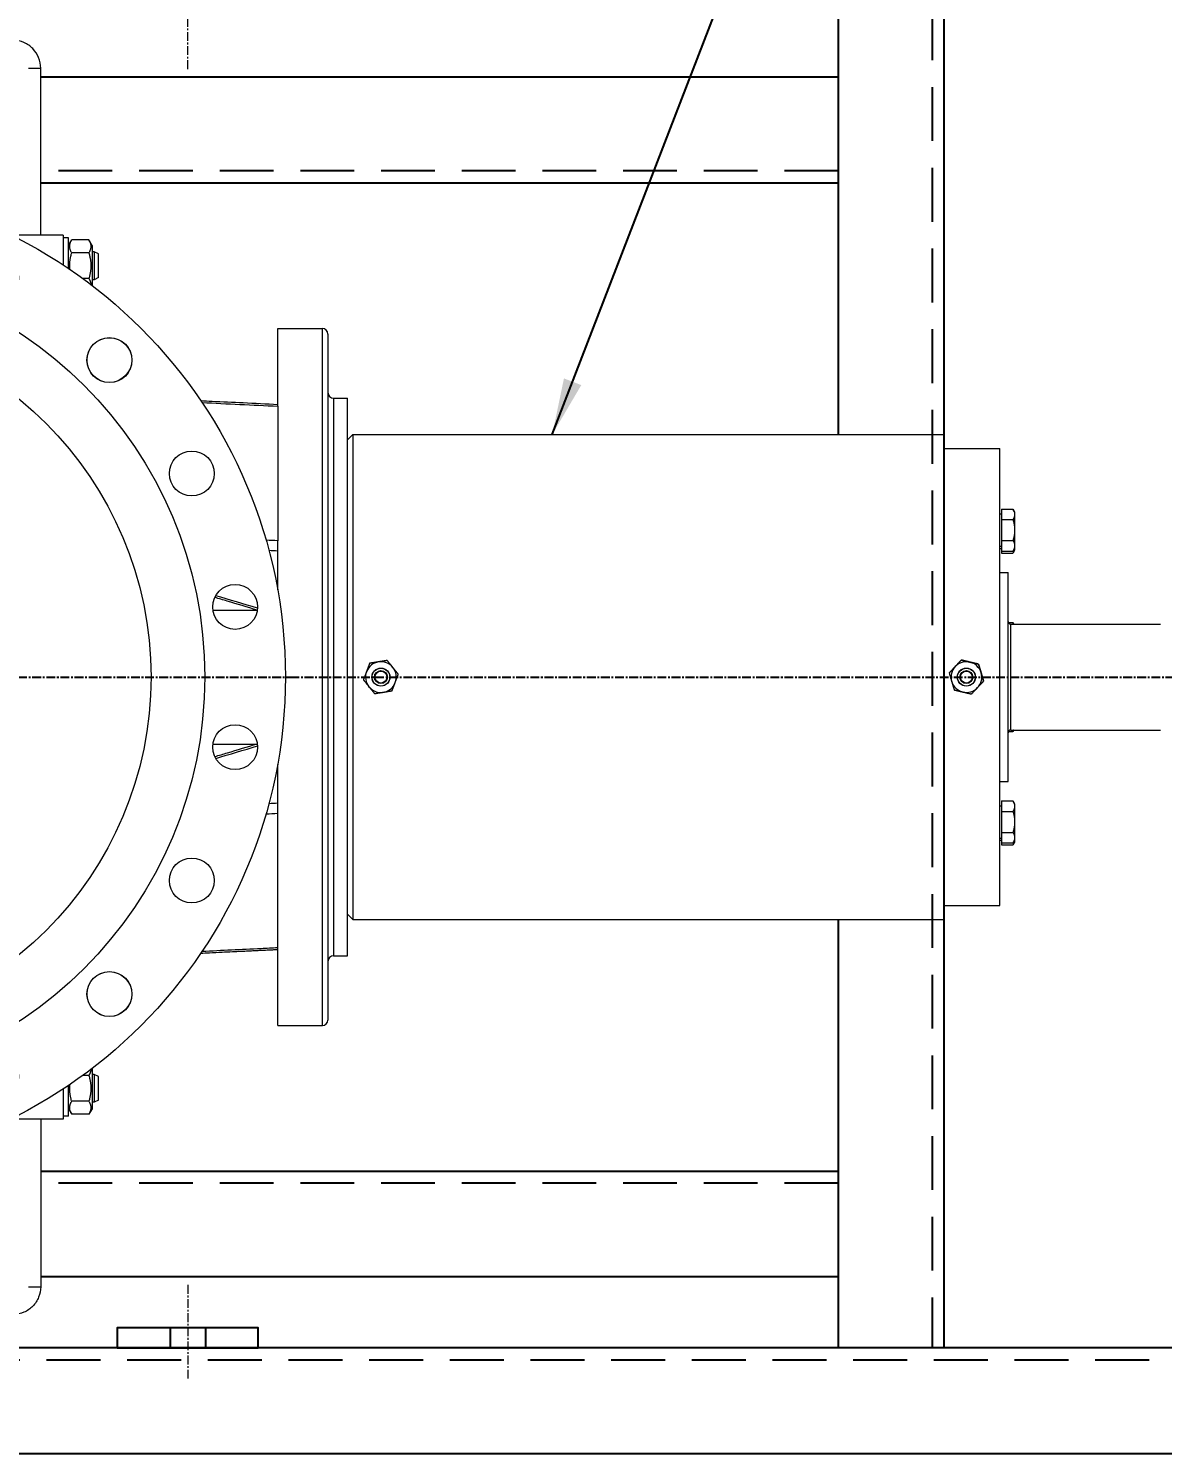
# Model space of a CAD drawing. Header units: millimetres. Extents: x -2122 to 22797, y 3569 to 89276.
# Drawn here: x -441 to 363, y 78316 to 79326 of the extents above; entities that cross this region are included whole.
import ezdxf

# ---------------------------------------------------------------- set-up
doc = ezdxf.new("R2010")
doc.units = ezdxf.units.MM
doc.header["$LTSCALE"] = 20
doc.linetypes.add('CENTER', pattern=[2, 1.25, -0.25, 0.25, -0.25])
doc.linetypes.add('HIDDEN', pattern=[9.525, 6.35, -3.175])
doc.layers.add('IA-DIBUJO', color=3, linetype='Continuous', lineweight=30)
for name, color, linetype in [('IA-DIM', 7, 'Continuous'), ('IA-EJES', 4, 'CENTER'), ('IA-ESTRUCTURAS', 2, 'Continuous'), ('IA-SEGM', 1, 'HIDDEN'), ('IA-TEXT', 2, 'Continuous')]:
    doc.layers.add(name, color=color, linetype=linetype)
doc.styles.add('ING-AMB', font='romans.shx', dxfattribs={"width": 0.75, "oblique": 15})
doc.dimstyles.new('ING-AMB 16', dxfattribs={"dimscale": 16, "dimtxt": 3, "dimasz": 2.5, "dimexe": 1, "dimexo": 1, "dimgap": 1, "dimtad": 1, "dimdec": 0, "dimzin": 0, "dimdsep": 46, "dimtxsty": 'ING-AMB', "dimcen": 0.1, "dimclrd": 7, "dimclre": 7, "dimclrt": 2, "dimadec": 0, "dimazin": 0, "dimtfac": 1, "dimtdec": 0, "dimtmove": 0, "dimatfit": 0, "dimfxl": 1.25, "dimtfill": 1, "dimtolj": 1, "dimtzin": 0, "dimarcsym": 1})
doc.dimstyles.new('ING-AMB 20', dxfattribs={"dimscale": 20, "dimtxt": 3, "dimasz": 2.5, "dimexe": 1, "dimexo": 1, "dimgap": 1, "dimtad": 1, "dimdec": 0, "dimzin": 0, "dimdsep": 46, "dimtxsty": 'ING-AMB', "dimcen": 0.1, "dimclrd": 7, "dimclre": 7, "dimclrt": 2, "dimadec": 0, "dimazin": 0, "dimtfac": 1, "dimtdec": 0, "dimtmove": 0, "dimatfit": 0, "dimfxl": 1.25, "dimtolj": 1, "dimtzin": 0, "dimarcsym": 1})

# ---------------------------------------------------------------- blocks, each defined once
blk = doc.blocks.new('*U3')
at = {"layer": 'IA-EJES', "color": 0, "ltscale": 0.25, "transparency": 16777216}
for p, q in [((0, 69.85), (0, 352.75)), ((-352.75, 0), (-69.85, 0)), ((69.85, 0), (352.75, 0)), ((0, -352.75), (0, -69.85))]:
    blk.add_line(p, q, dxfattribs=at)
at = {"layer": 'IA-EJES', "color": 0, "linetype": 'Continuous', "ltscale": 0.25, "transparency": 16777216}
for p, q in [((0, -34.925), (0, 34.925)), ((-34.925, 0), (34.925, 0))]:
    blk.add_line(p, q, dxfattribs=at)
blk = doc.blocks.new('A$C95565289')
at = {"color": 0, "linetype": 'Continuous', "lineweight": 0}
for centre, radius in [((-3202.5, 13552.9), 349.2), ((-3252.2, 13866.4), 15.9), ((-3152.8, 13866.4), 15.9), ((-3346.6, 13835.7), 15.9), ((-3058.3, 13835.7), 15.9), ((-3202.5, 13552.9), 292.1), ((-3202.5, 13552.9), 254), ((-3427, 13777.4), 15.9), ((-2978, 13777.4), 15.9), ((-3485.4, 13697), 15.9), ((-2919.6, 13697), 15.9), ((-3516.1, 13602.5), 15.9), ((-2888.9, 13602.5), 15.9), ((-3516.1, 13503.2), 15.9), ((-2888.9, 13503.2), 15.9), ((-3485.4, 13408.7), 15.9), ((-2919.6, 13408.7), 15.9), ((-3427, 13328.3), 15.9), ((-2978, 13328.3), 15.9), ((-3346.6, 13270), 15.9), ((-3058.3, 13270), 15.9), ((-3252.2, 13239.3), 15.9), ((-3152.8, 13239.3), 15.9)]:
    blk.add_circle(centre, radius, dxfattribs=at)
blk = doc.blocks.new('*D35')
at = {"layer": 'Defpoints', "color": 0, "transparency": 16777216}
for p in [(464.1, 79986.3), (-607.9, 79405.8), (464.1, 78917.3)]:
    blk.add_point(p, dxfattribs=at)
at = {"layer": 'IA-DIM', "color": 7, "lineweight": -2, "transparency": 16777216}
for p, q in [((-607.9, 79425.8), (-607.9, 80006.3)), ((464.1, 78937.3), (464.1, 80006.3)), ((-557.9, 79986.3), (414.1, 79986.3))]:
    blk.add_line(p, q, dxfattribs=at)
at = {"layer": 'IA-DIM', "color": 7, "transparency": 16777216}
for points in [[(-557.9, 79994.6), (-557.9, 79977.9), (-607.9, 79986.3)], [(414.1, 79994.6), (414.1, 79977.9), (464.1, 79986.3)]]:
    blk.add_solid(points, dxfattribs=at)
at = {"layer": 'IA-DIM', "color": 2, "transparency": 16777216, "insert": (-71.9, 80036.3), "char_height": 60, "attachment_point": 5, "style": 'ING-AMB'}
blk.add_mtext('\\A1;1072', dxfattribs=at)
blk = doc.blocks.new('*D32')
at = {"layer": 'Defpoints', "color": 0, "transparency": 16777216}
for p in [(2200.2, 80397.8), (-947.9, 79004.4), (2200.2, 78966)]:
    blk.add_point(p, dxfattribs=at)
at = {"layer": 'IA-DIM', "color": 7, "lineweight": -2, "transparency": 16777216}
for p, q in [((-947.9, 79024.4), (-947.9, 80417.8)), ((2200.2, 78986), (2200.2, 80417.8)), ((-897.9, 80397.8), (2150.2, 80397.8))]:
    blk.add_line(p, q, dxfattribs=at)
at = {"layer": 'IA-DIM', "color": 7, "transparency": 16777216}
for points in [[(-897.9, 80406.1), (-897.9, 80389.4), (-947.9, 80397.8)], [(2150.2, 80406.1), (2150.2, 80389.4), (2200.2, 80397.8)]]:
    blk.add_solid(points, dxfattribs=at)
at = {"layer": 'IA-DIM', "color": 2, "transparency": 16777216, "insert": (626.2, 80447.8), "char_height": 60, "attachment_point": 5, "style": 'ING-AMB'}
blk.add_mtext('\\A1;3148', dxfattribs=at)

msp = doc.modelspace()

# ---------------------------------------------------------------- linework, layer by layer
at = {"layer": 'IA-DIBUJO', "color": 3, "linetype": 'Continuous', "lineweight": 0}
for p, q in [((-440.7, 79297.6), (-432, 79297.6)), ((-432, 79179.3), (-432, 79297.6)), ((-416.2, 79179.3), (-453.1, 79179.3)), ((-416.2, 79179.3), (-416.2, 79158.2)), ((-412.3, 79177.4), (-416.2, 79177.4)), ((-412.3, 79155.6), (-412.3, 79177.4)), ((-412.3, 79172), (-410.1, 79175.9)), ((-397.9, 79175.9), (-410.1, 79175.9)), ((-397.9, 79166.7), (-410.1, 79166.7)), ((-395.7, 79172), (-397.9, 79175.9)), ((-395.7, 79172), (-395.7, 79164.8)), ((-394.1, 79167.5), (-395.7, 79167.5)), ((-394.1, 79167.5), (-394.1, 79147.7)), ((-391.2, 79166), (-394.1, 79167.5)), ((-395.7, 79164.8), (-395.7, 79143.7)), ((-391.2, 79149.3), (-391.2, 79166)), ((-397.9, 79148.5), (-402.2, 79148.5)), ((-394.1, 79147.7), (-395.7, 79147.7)), ((-391.2, 79149.3), (-394.1, 79147.7)), ((-264.1, 79058.1), (-264.1, 79113.2)), ((-264.1, 79113.2), (-232.5, 79113.2)), ((-232.5, 78619.3), (-232.5, 79113.2)), ((-228.6, 79109.2), (-228.6, 78623.3)), ((-264.1, 79058.1), (-264.1, 78962.8)), ((-224.6, 79063.8), (-224.6, 78668.7)), ((-224.6, 79063.8), (-214.8, 79063.8)), ((-214.8, 78668.7), (-214.8, 79063.8)), ((-214.8, 79034.2), (-210.8, 79038.1)), ((-210.8, 79038.1), (-210.8, 78694.4)), ((-210.8, 79038.1), (208, 79038.1)), ((208, 78694.4), (208, 79038.1)), ((208, 79028.2), (247.5, 79028.2)), ((247.5, 78704.3), (247.5, 79028.2)), ((248.7, 78985.2), (256.8, 78985.2)), ((248.7, 78985.2), (248.7, 78977.8)), ((258, 78983.2), (256.8, 78985.2)), ((247.5, 78981.9), (248.7, 78981.9)), ((248.7, 78977.8), (256.8, 78977.8)), ((248.7, 78977.8), (248.7, 78963)), ((258, 78983.2), (258, 78981.5)), ((258, 78981.5), (258, 78970.4)), ((258, 78970.4), (258, 78959.3)), ((-264.1, 78928.1), (-264.1, 78962.8)), ((247.5, 78958.9), (248.7, 78958.9)), ((247.5, 78957.3), (248.7, 78957.3)), ((248.7, 78963), (248.7, 78955.5)), ((248.7, 78963), (256.8, 78963)), ((248.7, 78955.5), (256.8, 78955.5)), ((248.7, 78955.5), (248.7, 78954)), ((258, 78957.5), (256.8, 78955.5)), ((258, 78956), (256.8, 78954)), ((258, 78959.3), (258, 78957.5)), ((258, 78957.5), (258, 78956)), ((248.7, 78954), (256.8, 78954)), ((247.5, 78940.3), (253.4, 78940.3)), ((253.4, 78792.2), (253.4, 78940.3)), ((-310, 78913.7), (-278.7, 78913.7)), ((253.7, 78904.8), (256.8, 78904.8)), ((255.4, 78828.7), (255.4, 78903.7)), ((255.4, 78903.7), (361.4, 78903.7)), ((257.4, 78903.7), (256.8, 78904.8)), ((220.2, 78878.3), (220.2, 78878.3)), ((232.4, 78875.4), (232.4, 78875.4)), ((211.6, 78869.1), (211.6, 78869.1)), ((236, 78863.3), (236, 78863.3)), ((253.7, 78827.7), (256.8, 78827.7)), ((255.4, 78828.7), (361.4, 78828.7)), ((257.4, 78828.7), (256.8, 78827.7)), ((-310, 78818.8), (-278.7, 78818.8)), ((-264.1, 78769.7), (-264.1, 78804.3)), ((247.5, 78792.2), (253.4, 78792.2)), ((247.5, 78775.1), (248.7, 78775.1)), ((248.7, 78778.5), (248.7, 78771.1)), ((248.7, 78778.5), (256.8, 78778.5)), ((258, 78776.5), (256.8, 78778.5)), ((258, 78776.5), (258, 78774.8)), ((258, 78774.8), (258, 78763.6)), ((-264.1, 78674.4), (-264.1, 78769.7)), ((248.7, 78771.1), (256.8, 78771.1)), ((248.7, 78771.1), (248.7, 78756.2)), ((258, 78763.6), (258, 78752.5)), ((248.7, 78756.2), (256.8, 78756.2)), ((248.7, 78756.2), (248.7, 78748.8)), ((258, 78752.5), (258, 78750.8)), ((247.5, 78752.2), (248.7, 78752.2)), ((247.5, 78750.6), (248.7, 78750.6)), ((248.7, 78748.8), (256.8, 78748.8)), ((248.7, 78748.8), (248.7, 78747.3)), ((248.7, 78747.3), (256.8, 78747.3)), ((258, 78750.8), (256.8, 78748.8)), ((258, 78749.3), (256.8, 78747.3)), ((258, 78750.8), (258, 78749.3)), ((208, 78704.3), (247.5, 78704.3)), ((-214.8, 78698.3), (-210.8, 78694.4)), ((-210.8, 78694.4), (208, 78694.4)), ((-264.1, 78619.3), (-264.1, 78674.4)), ((-224.6, 78668.7), (-214.8, 78668.7)), ((-264.1, 78619.3), (-232.5, 78619.3)), ((-397.9, 78584), (-402.2, 78584)), ((-395.7, 78588.8), (-395.7, 78560.5)), ((-394.1, 78584.7), (-395.7, 78584.7)), ((-394.1, 78584.7), (-394.1, 78584.2)), ((-391.2, 78583.2), (-394.1, 78584.7)), ((-394.1, 78584.2), (-394.1, 78565)), ((-391.2, 78582.8), (-391.2, 78583.2)), ((-391.2, 78566.5), (-391.2, 78582.8)), ((-416.2, 78574.3), (-416.2, 78553.1)), ((-412.3, 78555.1), (-412.3, 78576.9)), ((-397.9, 78565.7), (-410.1, 78565.7)), ((-394.1, 78565), (-395.7, 78565)), ((-391.2, 78566.5), (-394.1, 78565)), ((-416.2, 78553.1), (-453.1, 78553.1)), ((-432, 78553.1), (-432, 78434.4)), ((-412.3, 78555.1), (-416.2, 78555.1)), ((-412.3, 78560.5), (-410.1, 78556.6)), ((-397.9, 78556.6), (-410.1, 78556.6)), ((-395.7, 78560.5), (-397.9, 78556.6)), ((-440.7, 78434.4), (-432, 78434.4))]:
    msp.add_line(p, q, dxfattribs=at)
for centre, radius in [((-383.3, 79090.7), 15.9), ((-325, 79010.4), 15.9), ((-294.3, 78915.9), 15.9), ((-191, 78866.2), 6.42), ((-191, 78866.2), 6.31), ((-191, 78866.2), 4.56), ((-191, 78866.2), 4.21), ((223.8, 78866.2), 6.42), ((223.8, 78866.2), 6.31), ((223.8, 78866.2), 4.56), ((223.8, 78866.2), 4.21), ((-294.3, 78816.6), 15.9), ((-325, 78722.1), 15.9), ((-383.3, 78641.7), 15.9)]:
    msp.add_circle(centre, radius, dxfattribs=at)
for centre, radius, start, end in [((-232.5, 79109.2), 3.95, 0, 90), ((-224.6, 79067.7), 3.95, 180, 270), ((255.4, 78905.7), 2, 180, 270), ((-191, 78866.2), 10.9, 99.051, 159.051), ((-191, 78866.2), 10.9, 39.051, 99.051), ((223.8, 78866.2), 10.9, 136.6623, 196.6623), ((223.8, 78866.2), 10.9, 76.6623, 136.6623), ((223.8, 78866.2), 10.9, 16.6623, 76.6623), ((-191, 78866.2), 10.9, 159.051, 219.051), ((-191, 78866.2), 10.9, 339.051, 39.051), ((223.8, 78866.2), 10.9, 316.6623, 16.6623), ((-191, 78866.2), 10.9, 219.051, 279.051), ((-191, 78866.2), 10.9, 279.051, 339.051), ((223.8, 78866.2), 10.9, 196.6623, 256.6623), ((223.8, 78866.2), 10.9, 256.6623, 316.6623), ((255.4, 78826.7), 2, 90, 180), ((-224.6, 78664.8), 3.95, 90, 180), ((-232.5, 78623.3), 3.95, 270, 0)]:
    msp.add_arc(centre, radius, start, end, dxfattribs=at)
for points, knots in [([(-432, 79297.6), (-432, 79300.1), (-432.5, 79302.7), (-434.5, 79307.4), (-435.9, 79309.5), (-439.4, 79313.2), (-441.6, 79314.7), (-446.2, 79316.7), (-448.7, 79317.3), (-451.3, 79317.3)], [0, 0, 0, 0, 0.386154, 0.386154, 0.772308, 0.772308, 1.158462, 1.158462, 1.544616, 1.544616, 1.544616, 1.544616]), ([(-318.7, 79062.1), (-316, 79061.9), (-313.3, 79061.8), (-303.3, 79061.3), (-295.9, 79061), (-280.4, 79060.2), (-272.3, 79059.8), (-264.1, 79059.4)], [97.883689, 97.883689, 97.883689, 97.883689, 105.930555, 105.930555, 128.116666, 128.116666, 152.594048, 152.594048, 152.594048, 152.594048]), ([(-278.6, 78913.6), (-285.7, 78915.7), (-292.8, 78917.9), (-302.9, 78920.9), (-305.8, 78921.7), (-308.7, 78922.6)], [16.091928, 16.091928, 16.091928, 16.091928, 40, 40, 49.693584, 49.693584, 49.693584, 49.693584]), ([(-308.7, 78809.9), (-305.7, 78810.8), (-302.7, 78811.7), (-292.7, 78814.7), (-285.6, 78816.8), (-278.6, 78818.9)], [120.049143, 120.049143, 120.049143, 120.049143, 130.000001, 130.000001, 153.650784, 153.650784, 153.650784, 153.650784]), ([(-264.1, 78673), (-264.5, 78673), (-264.8, 78673), (-265.5, 78673), (-265.9, 78673), (-266.8, 78672.9), (-267.3, 78672.9), (-268.3, 78672.8), (-268.9, 78672.8), (-270.2, 78672.8), (-270.9, 78672.7), (-272.4, 78672.7), (-273.2, 78672.6), (-275, 78672.5), (-276, 78672.5), (-278.2, 78672.4), (-279.4, 78672.3), (-282, 78672.2), (-283.4, 78672.1), (-286.6, 78672), (-288.3, 78671.9), (-292.1, 78671.7), (-294.1, 78671.6), (-298.7, 78671.4), (-301.1, 78671.3), (-306.6, 78671), (-309.5, 78670.9), (-314.5, 78670.6), (-316.6, 78670.5), (-318.7, 78670.4)], [0, 0, 0, 0, 1, 1, 2.2, 2.2, 3.64, 3.64, 5.368, 5.368, 7.4416, 7.4416, 9.92992, 9.92992, 12.915904, 12.915904, 16.499085, 16.499085, 20.798902, 20.798902, 25.958682, 25.958682, 32.150419, 32.150419, 39.580502, 39.580502, 48.496603, 48.496603, 54.710393, 54.710393, 54.710393, 54.710393]), ([(-264.1, 78674.4), (-268.1, 78674.2), (-272, 78674), (-289.9, 78673.1), (-303.8, 78672.5), (-317.7, 78671.8)], [0, 0, 0, 0, 0.006, 0.006, 0.02722394, 0.02722394, 0.02722394, 0.02722394]), ([(-432, 78434.4), (-432, 78431.9), (-432.5, 78429.3), (-434.5, 78424.6), (-435.9, 78422.4), (-439.4, 78418.8), (-441.6, 78417.3), (-446.2, 78415.3), (-448.7, 78414.7), (-451.3, 78414.7)], [0, 0, 0, 0, 0.386154, 0.386154, 0.772308, 0.772308, 1.158462, 1.158462, 1.544616, 1.544616, 1.544616, 1.544616])]:
    msp.add_open_spline(points, degree=3, knots=knots, dxfattribs=at)
for points, weights in [([(-410.1, 79166.7), (-412.7, 79171.3), (-410.1, 79175.9)], [1, 1.15470053838, 1]), ([(-411.4, 79155), (-411.9, 79160.5), (-410.1, 79166.7)], [1.06995354662, 1.1012696856, 1]), ([(-397.9, 79175.9), (-395.3, 79171.3), (-397.9, 79166.7)], [1, 1.15470053838, 1]), ([(-397.9, 79166.7), (-395.3, 79157.6), (-397.9, 79148.5)], [1, 1.15470053838, 1]), ([(-397.9, 79148.5), (-396.6, 79146.2), (-396.5, 79144.3)], [1, 1.07086694029, 1.07680685087]), ([(256.8, 78985.2), (258, 78983.2), (258, 78981.5)], [1, 1.0379548493, 1]), ([(258, 78981.5), (258, 78979.8), (256.8, 78977.8)], [1, 1.0379548493, 1]), ([(256.8, 78977.8), (258, 78973.8), (258, 78970.4)], [1, 1.0379548493, 1]), ([(258, 78970.4), (258, 78966.9), (256.8, 78963)], [1, 1.0379548493, 1]), ([(256.8, 78963), (258, 78961), (258, 78959.3)], [1, 1.0379548493, 1]), ([(258, 78959.3), (258, 78957.5), (256.8, 78955.5)], [1, 1.0379548493, 1]), ([(258, 78957.5), (257.9, 78955.9), (256.8, 78954)], [1.00381943526, 1.03593795535, 1]), ([(256.8, 78904.8), (257.1, 78904.2), (257.3, 78903.7)], [1, 1.0098917899, 1.01462758476]), ([(-199, 78876), (-200.2, 78872.8), (-201.2, 78870.1)], [1, 1.0379548493, 1]), ([(-192.8, 78877), (-195.6, 78876.5), (-199, 78876)], [1, 1.0379548493, 1]), ([(-186.6, 78878), (-189.9, 78877.4), (-192.8, 78877)], [1, 1.0379548493, 1]), ([(-182.6, 78873.1), (-184.4, 78875.3), (-186.6, 78878)], [1, 1.0379548493, 1]), ([(211.6, 78869.1), (213.9, 78871.6), (215.9, 78873.7)], [1, 1.0379548493, 1]), ([(215.9, 78873.7), (213.9, 78871.6), (211.6, 78869.1)], [1, 1.0379548493, 1]), ([(220.2, 78878.3), (217.9, 78875.8), (215.9, 78873.7)], [1, 1.0379548493, 1]), ([(215.9, 78873.7), (217.9, 78875.8), (220.2, 78878.3)], [1, 1.0379548493, 1]), ([(220.2, 78878.3), (223.5, 78877.5), (226.3, 78876.8)], [1, 1.0379548493, 1]), ([(226.3, 78876.8), (223.5, 78877.5), (220.2, 78878.3)], [1, 1.0379548493, 1]), ([(226.3, 78876.8), (229.1, 78876.1), (232.4, 78875.4)], [1, 1.0379548493, 1]), ([(232.4, 78875.4), (229.1, 78876.1), (226.3, 78876.8)], [1, 1.0379548493, 1]), ([(232.4, 78875.4), (233.4, 78872.1), (234.2, 78869.4)], [1, 1.0379548493, 1]), ([(234.2, 78869.4), (233.4, 78872.1), (232.4, 78875.4)], [1, 1.0379548493, 1]), ([(-201.2, 78870.1), (-202.2, 78867.4), (-203.4, 78864.3)], [1, 1.0379548493, 1]), ([(-203.4, 78864.3), (-201.3, 78861.7), (-199.5, 78859.4)], [1, 1.0379548493, 1]), ([(-178.7, 78868.2), (-180.8, 78870.8), (-182.6, 78873.1)], [1, 1.0379548493, 1]), ([(-180.9, 78862.4), (-179.9, 78865.1), (-178.7, 78868.2)], [1, 1.0379548493, 1]), ([(211.6, 78869.1), (212.5, 78865.9), (213.4, 78863.1)], [1, 1.0379548493, 1]), ([(231.7, 78858.8), (233.7, 78860.9), (236, 78863.3)], [1, 1.0379548493, 1]), ([(234.2, 78869.4), (235, 78866.6), (236, 78863.3)], [1, 1.0379548493, 1]), ([(236, 78863.3), (235, 78866.6), (234.2, 78869.4)], [1, 1.0379548493, 1]), ([(-199.5, 78859.4), (-197.6, 78857.1), (-195.5, 78854.5)], [1, 1.0379548493, 1]), ([(-195.5, 78854.5), (-192.2, 78855.1), (-189.3, 78855.5)], [1, 1.0379548493, 1]), ([(-189.3, 78855.5), (-186.5, 78856), (-183.1, 78856.5)], [1, 1.0379548493, 1]), ([(-183.1, 78856.5), (-181.9, 78859.6), (-180.9, 78862.4)], [1, 1.0379548493, 1]), ([(213.4, 78863.1), (214.2, 78860.3), (215.2, 78857.1)], [1, 1.0379548493, 1]), ([(215.2, 78857.1), (218.4, 78856.3), (221.3, 78855.7)], [1, 1.0379548493, 1]), ([(221.3, 78855.7), (224.1, 78855), (227.4, 78854.2)], [1, 1.0379548493, 1]), ([(227.4, 78854.2), (229.7, 78856.7), (231.7, 78858.8)], [1, 1.0379548493, 1]), ([(257.3, 78828.7), (257.1, 78828.2), (256.8, 78827.7)], [1.01462758476, 1.0098917899, 1]), ([(256.8, 78778.5), (258, 78776.5), (258, 78774.8)], [1, 1.0379548493, 1]), ([(258, 78774.8), (258, 78773), (256.8, 78771.1)], [1, 1.0379548493, 1]), ([(256.8, 78771.1), (258, 78767.1), (258, 78763.6)], [1, 1.0379548493, 1]), ([(258, 78763.6), (258, 78760.2), (256.8, 78756.2)], [1, 1.0379548493, 1]), ([(256.8, 78756.2), (258, 78754.3), (258, 78752.5)], [1, 1.0379548493, 1]), ([(258, 78752.5), (258, 78750.8), (256.8, 78748.8)], [1, 1.0379548493, 1]), ([(258, 78750.8), (257.9, 78749.2), (256.8, 78747.3)], [1.00381943526, 1.03593795535, 1]), ([(-396.5, 78588.2), (-396.6, 78586.2), (-397.9, 78584)], [1.07680700835, 1.07086787982, 1]), ([(-397.9, 78584), (-395.3, 78574.9), (-397.9, 78565.7)], [1, 1.15470053838, 1]), ([(-410.1, 78565.7), (-411.9, 78572), (-411.4, 78577.5)], [1, 1.10127015893, 1.06995325389]), ([(-410.1, 78556.6), (-412.7, 78561.2), (-410.1, 78565.7)], [1, 1.15470053838, 1]), ([(-397.9, 78565.7), (-395.3, 78561.2), (-397.9, 78556.6)], [1, 1.15470053838, 1])]:
    msp.add_rational_spline(points, weights, degree=2, dxfattribs=at)
for points in [[(-317.7, 79060.7), (-299.9, 79059.8), (-282, 79059), (-264.1, 79058.1)], [(-264.1, 78962.8), (-266.9, 78962.9), (-269.6, 78963), (-272.3, 78963.2)], [(-270.3, 78956), (-268.3, 78955.9), (-266.2, 78955.8), (-264.1, 78955.7)], [(-278.4, 78915), (-288.3, 78918), (-298.2, 78920.9), (-308, 78923.8)], [(-308, 78808.6), (-298.2, 78811.6), (-288.3, 78814.5), (-278.4, 78817.5)], [(-264.1, 78776.8), (-266.2, 78776.7), (-268.3, 78776.6), (-270.3, 78776.5)], [(-272.3, 78769.3), (-269.6, 78769.5), (-266.9, 78769.6), (-264.1, 78769.7)]]:
    msp.add_open_spline(points, degree=3, dxfattribs=at)
at = {"layer": 'IA-EJES', "lineweight": 15, "ltscale": 0.25}
for p, q in [((-327.9, 79296.9), (-327.9, 79364.3)), ((-327.9, 78435.6), (-327.9, 78368.2))]:
    msp.add_line(p, q, dxfattribs=at)
at = {"layer": 'IA-EJES', "ltscale": 0.25}
msp.add_line((-255.1, 78866.2), (2390, 78866.2), dxfattribs=at)
at = {"layer": 'IA-ESTRUCTURAS'}
for p, q in [((133, 79341.2), (133, 79038.1)), ((208, 78391.2), (208, 79341.2)), ((133, 79291.2), (-432, 79291.2)), ((-432, 79216.2), (133, 79216.2)), ((133, 78694.4), (133, 78391.2)), ((-432, 78516.3), (133, 78516.3)), ((133, 78441.3), (-432, 78441.3))]:
    msp.add_line(p, q, dxfattribs=at)
at = {"layer": 'IA-ESTRUCTURAS', "color": 2, "elevation": 0}
msp.add_lwpolyline([(-377.9, 78391.2), (-277.9, 78391.2), (-277.9, 78405.2), (-377.9, 78405.2)], close=True, dxfattribs=at)
at = {"layer": 'IA-ESTRUCTURAS'}
msp.add_lwpolyline([(-827.9, 78391.2), (-827.9, 78316.2), (2067.1, 78316.2), (2067.1, 78391.2), (-827.9, 78391.2), (-752.9, 78391.2)], dxfattribs=at)
at = {"layer": 'IA-SEGM', "ltscale": 0.3}
for p, q in [((199.5, 79341.2), (199.5, 78391.2)), ((133, 79224.7), (-432, 79224.7)), ((133, 78507.8), (-432, 78507.8)), ((-340.4, 78405.2, 0), (-340.4, 78391.2, 0)), ((-315.4, 78405.2, 0), (-315.4, 78391.2, 0)), ((-827.9, 78382.7), (2067.1, 78382.7))]:
    msp.add_line(p, q, dxfattribs=at)

# ---------------------------------------------------------------- block references
at = {"layer": 'IA-DIBUJO', "color": 2, "linetype": 'Continuous', "lineweight": 0}
msp.add_blockref('A$C95565289', (2594.6, 65313.4), dxfattribs=at)
at = {"layer": 'IA-EJES', "ltscale": 0.25}
msp.add_blockref('*U3', (-607.9, 78866.2), dxfattribs=at)

# ---------------------------------------------------------------- dimensions: what is measured, and where the dimension line sits
at = {"layer": 'IA-DIM'}
dim = msp.add_linear_dim(base=(2200.2, 80397.8), p1=(-947.9, 79004.4), p2=(2200.2, 78966), dimstyle='ING-AMB 20', override={"dimpost": '\\X'}, dxfattribs=at)
dim.commit()
dim.dimension.update_dxf_attribs({"geometry": '*D32', "text_midpoint": (626.2, 80447.8)})
dim = msp.add_linear_dim(base=(464.1, 79986.3), p1=(-607.9, 79405.8), p2=(464.1, 78917.3), dimstyle='ING-AMB 20', override={"dimpost": '\\X'}, dxfattribs=at)
dim.commit()
dim.dimension.update_dxf_attribs({"geometry": '*D35', "text_midpoint": (-71.9, 79986.3), "dimtype": 160})

# ---------------------------------------------------------------- leaders
at = {"layer": 'IA-TEXT'}
msp.add_leader([(-69.6, 79038.1, 30576.3), (185.6, 79698.7, 30576.3), (221.8, 79698.7, 30576.3)], dimstyle='ING-AMB 16', override={"dimgap": 1, "dimtad": 0}, dxfattribs=at)

doc.saveas('drawing.dxf')
